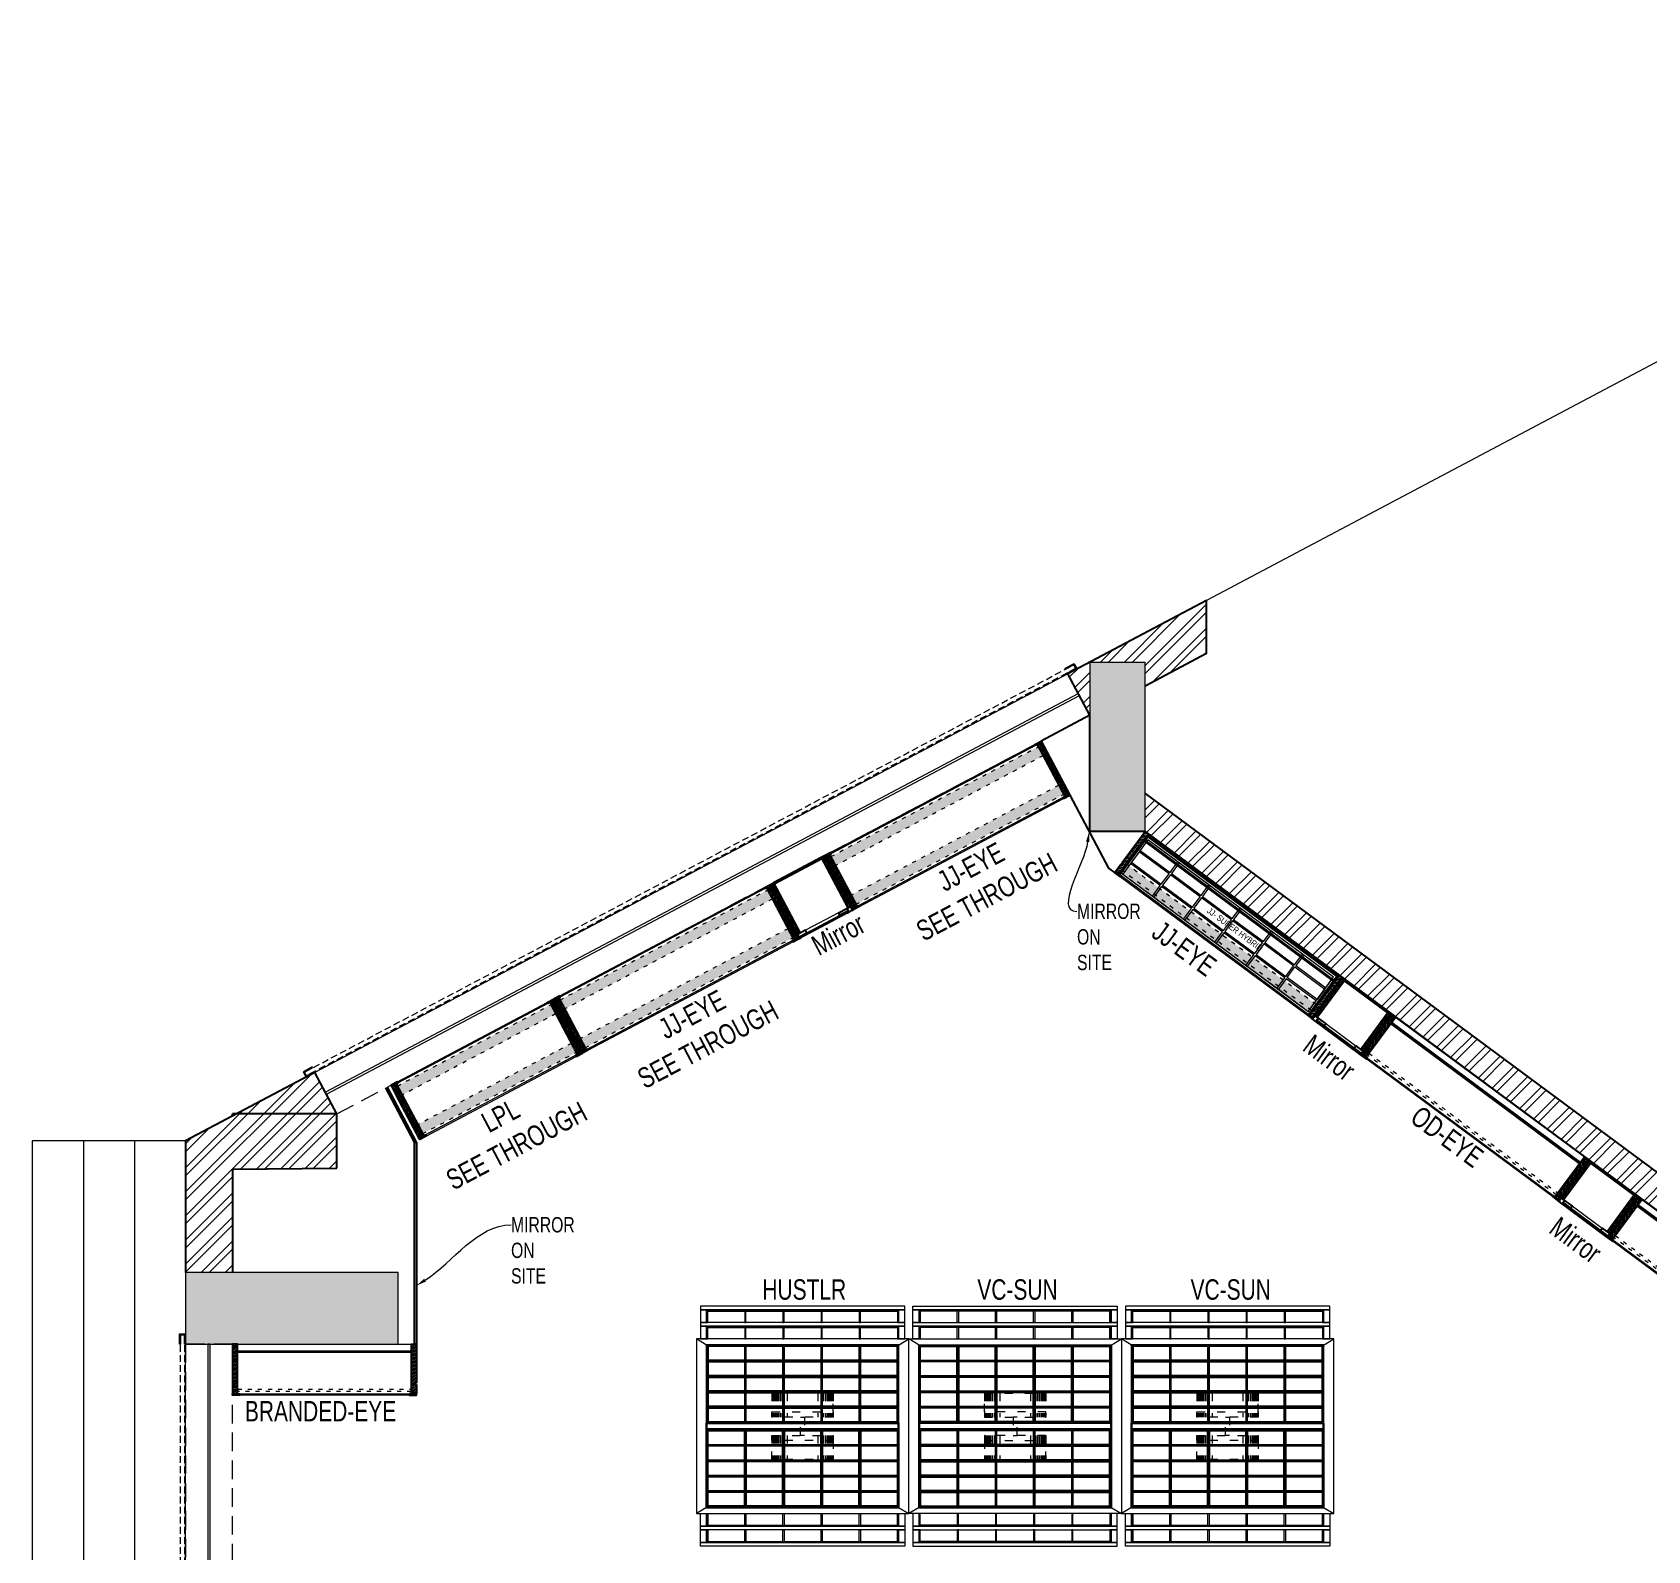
# Model space of a CAD drawing. Header units: feet. Extents: x 3377652 to 3393326, y -5469637 to -5455426.
# Drawn here: x 3377652 to 3385558, y -5462858 to -5455426 of the extents above; entities that cross this region are included whole.
import ezdxf
from ezdxf import colors
from ezdxf.entities.mleader import LeaderData, LeaderLine
from ezdxf.math import Vec2, Vec3

# ---------------------------------------------------------------- set-up
doc = ezdxf.new("R2010")
doc.units = ezdxf.units.FT
doc.header["$LTSCALE"] = 33
doc.header["$MEASUREMENT"] = 0
for name, pattern in [('a_p6_plan_L18$0$HIDDEN', [0.375, 0.25, -0.125]), ('ACAD_ISO03W100', [30, 12, -18]), ('HIDDENX2', [0.75, 0.5, -0.25])]:
    doc.linetypes.add(name, pattern=pattern)
for name, color, linetype, lineweight in [('A-Glazing', 4, 'Continuous', 20), ('A-shutter', 8, 'Continuous', 18), ('beam', 90, 'Continuous', 9), ('Column', 243, 'Continuous', 9), ('LENS-DIM', 252, 'Continuous', 5), ('LENS-PARTITION', 21, 'Continuous', 25), ('LENS-TEXT', 31, 'Continuous', 5), ('LENS_DIMENSION', 193, 'Continuous', 0), ('LENS_TEXT', 31, 'Continuous', 5), ('LK-FF&E FLOOR', 1, 'Continuous', 9), ('LK-FF&E WALL', 1, 'Continuous', 9), ('LN-ELEVATION-1', 81, 'Continuous', 25), ('LN-ELEVATION-2', 103, 'Continuous', 20), ('LN-ELEVATION-3', 125, 'Continuous', 18), ('LN-ELEVATION-4', 145, 'Continuous', 13), ('LN-ELEVATION-5', 167, 'Continuous', 5), ('LN-HATCH', 251, 'Continuous', 0), ('PLANO-TXT', 252, 'Continuous', 5), ('rolling shutter', 1, 'Continuous', 5), ('Steps', 4, 'Continuous', 9)]:
    doc.layers.add(name, color=color, linetype=linetype, lineweight=lineweight)
doc.layers.add('A-WALL', color=1, linetype='Continuous')
doc.styles.add('LK TXT', font='GILC____.TTF', dxfattribs={"height": 100})
doc.styles.get("Standard").update_dxf_attribs({"font": 'GILC____.TTF'})
pattern_1 = [(45, (-2882150.93, 5465166.9), (-58.8666395, 58.8666395), []), (45, (-2882111.684, 5465166.9), (-58.8666395, 58.8666395), [])]
pattern_2 = [(45, (-583869.1914, 43752.887), (3.31456304, 12.1533978), [15.625, -3.125, 0, -3.125])]
pattern_3 = [(45, (0, 0), (1.683798, 6.173926), [7.9375, -1.5875, 0, -1.5875])]
pattern_4 = [(45, (4208834.247, 1706614.74), (-4.4901280605, 4.4901280605), [])]
pattern_5 = [(45, (4209134.247, 1706614.74), (-4.4901280605, 4.4901280605), [])]
pattern_6 = [(45, (-583719.1914, 43520.887), (3.31456304, 12.1533978), [15.625, -3.125, 0, -3.125])]
pattern_7 = [(45, (-584019.1914, 43520.887), (3.31456304, 12.1533978), [15.625, -3.125, 0, -3.125])]

# ---------------------------------------------------------------- blocks, each defined once
blk = doc.blocks.new('JJ SH 1200')
at = {"layer": 'LN-HATCH', "ltscale": 0.5}
h = blk.add_hatch(dxfattribs=at)
h.set_pattern_fill('ANSI31', color=256, scale=2)
h.set_pattern_definition([(45, (4097187.331, 1708800.267), (-4.4901280605, 4.4901280605), [])])
h.paths.add_polyline_path([(792.1, 220), (792.1, 30), (786.1, 30), (786.1, 20), (792.1, 20), (792.1, -24), (767.1, -24), (767.1, 220)])
h.paths.add_polyline_path([(-382.9, 180), (767.1, 180), (767.1, 186), (-382.9, 186)])
h.paths.add_polyline_path([(757.1, -24), (757.1, -30), (792.1, -30), (792.1, -24)])
h.paths.add_polyline_path([(-407.9, 220), (-407.9, 30), (-401.9, 30), (-401.9, 20), (-407.9, 20), (-407.9, -24), (-382.9, -24), (-382.9, 220)])
h.paths.add_polyline_path([(-372.9, -24), (-372.9, -30), (-407.9, -30), (-407.9, -24)])
at = {"layer": 'LN-ELEVATION-1', "ltscale": 0.5}
for points in [[(-407.9, 220), (-407.9, 30), (-401.9, 30), (-401.9, 20), (-407.9, 20), (-407.9, -24), (-382.9, -24), (-382.9, 220)], [(-382.9, 180), (767.1, 180), (767.1, 186), (-382.9, 186)], [(792.1, 220), (792.1, 30), (786.1, 30), (786.1, 20), (792.1, 20), (792.1, -24), (767.1, -24), (767.1, 220)], [(-372.9, -24), (-372.9, -30), (-407.9, -30), (-407.9, -24)], [(757.1, -24), (757.1, -30), (792.1, -30), (792.1, -24)]]:
    blk.add_lwpolyline(points, close=True, dxfattribs=at)
at = {"layer": 'LN-ELEVATION-3', "ltscale": 0.5}
for p, q in [((767.1, 220), (-382.9, 220)), ((757.1, -24), (-372.9, -24)), ((-372.9, -30), (757.1, -30))]:
    blk.add_line(p, q, dxfattribs=at)
at = {"layer": 'LN-ELEVATION-4', "linetype": 'ACAD_ISO03W100', "ltscale": 0.05}
blk.add_lwpolyline([(767.1, 0), (-382.9, 0), (-382.9, -12), (767.1, -12)], close=True, dxfattribs=at)
blk = doc.blocks.new('*U47')
at = {"layer": 'A-shutter', "color": 5, "ltscale": 10}
for points in [[(41040491.6, -1561539.2), (41040491.6, -1561544.2), (41040446.6, -1561544.2), (41040446.6, -1561564.2), (41040491.6, -1561564.2), (41040491.6, -1561569.2), (41040441.6, -1561569.2), (41040441.6, -1561539.2)], [(41044146.6, -1561539.2), (41044146.6, -1561544.2), (41044191.6, -1561544.2), (41044191.6, -1561564.2), (41044146.6, -1561564.2), (41044146.6, -1561569.2), (41044196.6, -1561569.2), (41044196.6, -1561539.2)]]:
    blk.add_lwpolyline(points, close=True, dxfattribs=at)
at = {"layer": 'A-shutter', "color": 5, "linetype": 'HIDDENX2', "ltscale": 2}
blk.add_lwpolyline([(41040446.6, -1561544.2), (41040446.6, -1561564.2), (41044191.6, -1561564.2), (41044191.6, -1561544.2)], close=True, dxfattribs=at)
blk = doc.blocks.new('*U48')
at = {"layer": 'A-shutter', "color": 5, "ltscale": 10}
for points in [[(41040491.6, -1561539.2), (41040491.6, -1561544.2), (41040446.6, -1561544.2), (41040446.6, -1561564.2), (41040491.6, -1561564.2), (41040491.6, -1561569.2), (41040441.6, -1561569.2), (41040441.6, -1561539.2)], [(41044661.6, -1561539.2), (41044661.6, -1561544.2), (41044706.6, -1561544.2), (41044706.6, -1561564.2), (41044661.6, -1561564.2), (41044661.6, -1561569.2), (41044711.6, -1561569.2), (41044711.6, -1561539.2)]]:
    blk.add_lwpolyline(points, close=True, dxfattribs=at)
at = {"layer": 'A-shutter', "color": 5, "linetype": 'HIDDENX2', "ltscale": 2}
blk.add_lwpolyline([(41040446.6, -1561544.2), (41040446.6, -1561564.2), (41044706.6, -1561564.2), (41044706.6, -1561544.2)], close=True, dxfattribs=at)
blk = doc.blocks.new('A$Cf9dbe60f')
at = {"layer": 'Column'}
h = blk.add_hatch(color=8, dxfattribs=at)
h.dxf.hatch_style = 1
h.paths.add_polyline_path([(0, 0), (-19.4, 230), (-680, 230), (-680, 0)])
h.paths.add_polyline_path([(-727.5, 8611.3), (-751.5, 8896), (-1395, 8796.8), (-1351.6, 8515.2)])
h.paths.add_polyline_path([(-6059.2, 7790), (-6059.2, 8140), (-6839.2, 8140), (-6839.2, 7790)])
h.paths.add_polyline_path([(-6397.9, 12467.2), (-6397.9, 13299.3), (-6627.9, 13177.5), (-6627.9, 12917.2), (-6627.9, 12467.2)])
h.paths.add_polyline_path([(-10227.9, 10298.2), (-10227.9, 11128.4), (-10497.9, 11128.4), (-10497.9, 10298.2)])
h.paths.add_polyline_path([(-13883.2, 7790), (-13883.2, 8140), (-14924.2, 8140), (-14924.2, 7790)])
h.paths.add_polyline_path([(-14218.2, 3865), (-14218.2, 4135), (-14924.2, 4135), (-14924.2, 3865)])
h.paths.add_polyline_path([(-14244.2, 0), (-14244.2, 230), (-14924.2, 230), (-14924.2, 0)])
h.paths.add_polyline_path([(-10124.2, 0), (-10124.2, 767), (-10484.2, 767), (-10484.2, 0)])
h.paths.add_polyline_path([(-6074.2, 0), (-6074.2, 775), (-6439.2, 775), (-6439.2, 0)])
at = {"layer": 'LN-HATCH'}
h = blk.add_hatch(dxfattribs=at)
h.set_pattern_fill('ANSI32', color=256, scale=222)
h.set_pattern_definition(pattern_1)
h.paths.add_polyline_path([(-250.2, 230), (-19.4, 230), (-727.5, 8611.3), (-955.3, 8576.2)])
h.paths.add_polyline_path([(-1884.2, 980), (-1884.2, 2675), (-456.8, 2675), (-469.5, 2825), (-1884.2, 2825), (-1884.2, 3438), (-2034.2, 3438), (-2034.2, 980)])
h.paths.add_polyline_path([(-680, 0), (-680, 230), (-2034.2, 230), (-6074.2, 230), (-6074.2, 0)])
h.paths.add_polyline_path([(-979.4, 8860.9), (-751.5, 8896), (-1200.5, 14210.7), (-5197.9, 13509.7), (-5197.9, 13276.2), (-5158.2, 13283.2), (-1408.5, 13940.7)])
h.paths.add_polyline_path([(-14694.2, 8140), (-14694.2, 8646.4), (-14183.2, 8651.7), (-14183.2, 8916.9), (-14674.8, 8916.9), (-14924.2, 8784.8), (-14924.2, 8140)])
h.paths.add_polyline_path([(-10484.2, 0), (-10484.2, 230), (-14244.2, 230), (-14244.2, 0)])
h.paths.add_polyline_path([(-6439.2, 0), (-6439.2, 230), (-10124.2, 230), (-10124.2, 0)])
h.paths.add_polyline_path([(-9927.9, 11170), (-9927.9, 11430.2), (-10497.9, 11128.4), (-10227.9, 11128.4), (-10227.9, 11011.1)])
h.paths.add_polyline_path([(-10497.9, 10868.2), (-10497.9, 11128.4), (-10605.6, 11071.5)])
h.paths.add_polyline_path([(-14183.2, 8916.9), (-14290.9, 9120.2), (-14674.8, 8916.9)])
h = blk.add_hatch(dxfattribs=at)
h.set_pattern_fill('ANSI32', color=256, scale=222)
h.set_pattern_definition(pattern_1)
h.paths.add_polyline_path([(-6059.2, 8078.4), (-6059.2, 7790), (-1351.6, 8515.2), (-1395, 8796.8)])
h.paths.add_polyline_path([(-10227.9, 10484.8), (-10227.9, 10298.2), (-6839.2, 7790), (-6839.2, 7976.6)])
at = {"layer": 'A-WALL'}
for p, q in [((-9927.9, 11430.2), (-10605.6, 11071.5)), ((-9927.9, 11170), (-9927.9, 11430.2)), ((-9927.9, 11170), (-10227.9, 11011.1)), ((-10497.9, 10868.2), (-10605.6, 11071.5)), ((-10227.9, 10484.8), (-6839.2, 7976.6)), ((-10227.9, 10298.2), (-6839.2, 7790)), ((-14290.9, 9120.2), (-14924.2, 8784.8)), ((-14183.2, 8916.9), (-14290.9, 9120.2)), ((-14183.2, 8916.9), (-14694.2, 8916.9)), ((-14694.2, 8906.6), (-14694.2, 8916.9)), ((-14183.2, 8651.7), (-14183.2, 8916.9)), ((-14183.2, 8651.7), (-14183.2, 8916.9)), ((-14924.2, 8784.8), (-14924.2, 8140)), ((-14694.2, 8646.4), (-14183.2, 8651.7)), ((-14694.2, 8646.4), (-14694.2, 8140))]:
    blk.add_line(p, q, dxfattribs=at)
at = {"layer": 'beam', "linetype": 'a_p6_plan_L18$0$HIDDEN', "lineweight": 5, "ltscale": 11}
for points in [[(-10605.6, 11071.5), (-14290.9, 9120.2), (-14183.2, 8916.9), (-10497.9, 10868.2)], [(-14694.2, 7790), (-14924.2, 7790), (-14924.2, 4135), (-14694.2, 4135)]]:
    blk.add_lwpolyline(points, close=True, dxfattribs=at)
at = {"layer": 'Column'}
for p, q in [((-10497.9, 11128.4), (-10497.9, 10298.2)), ((-10497.9, 11128.4), (-10227.9, 11128.4)), ((-10227.9, 10298.2), (-10227.9, 11128.4)), ((-10497.9, 10298.2), (-10227.9, 10298.2))]:
    blk.add_line(p, q, dxfattribs=at)
blk.add_lwpolyline([(-14924.2, 7790), (-13883.2, 7790), (-13883.2, 8140), (-14924.2, 8140)], close=True, dxfattribs=at)
at = {"layer": 'Steps'}
for p, q in [((-6627.9, 13177.5), (-9927.9, 11430.2)), ((-10605.6, 11071.5), (-14290.9, 9120.2)), ((-15674.2, 8784.8), (-15674.2, 0)), ((-14924.2, 8784.8), (-15674.2, 8784.8)), ((-15424.2, 8784.8), (-15424.2, 0)), ((-15174.2, 8784.8), (-15174.2, 0)), ((-14924.2, 4135), (-14924.2, 7790))]:
    blk.add_line(p, q, dxfattribs=at)
at = {"layer": 'rolling shutter', "color": 2, "xscale": -1}
for name, p, rotation in [('*U48', (-35553803.5, -20574936.6), 207.8999233677004), ('*U47', (1546615, -41036356.6), 270)]:
    blk.add_blockref(name, p, dxfattribs=dict(at, rotation=rotation))
blk = doc.blocks.new('MIRROR SEE THROUGH')
at = {"layer": 'LN-HATCH', "ltscale": 0.5}
h = blk.add_hatch(dxfattribs=at)
h.set_pattern_fill('ANSI31', color=256, scale=2)
h.set_pattern_definition([(45, (4060070.797, 1708569.446), (-4.4901280605, 4.4901280605), [])])
h.paths.add_polyline_path([(-150, 0), (-132, 0), (-132, -279), (-150, -279)])
h.paths.add_polyline_path([(-132, -6), (132, -6), (132, 0), (-132, 0)])
h.paths.add_polyline_path([(150, 0), (132, 0), (132, -279), (150, -279)])
at = {"layer": 'Defpoints'}
blk.add_lwpolyline([(150, -300), (-150, -300), (-150, 0), (150, 0)], close=True, dxfattribs=at)
at = {"layer": 'LN-ELEVATION-1'}
for points in [[(-150, 0), (-132, 0), (-132, -279), (-150, -279)], [(-132, -6), (132, -6), (132, 0), (-132, 0)], [(150, 0), (132, 0), (132, -279), (150, -279)], [(-103, -293), (-103, -279), (-148, -279), (-148, -300), (-139, -300), (-139, -298.5), (-146.5, -298.5), (-146.5, -293)], [(80, -293), (80, -279), (125, -279), (125, -300), (116, -300), (116, -298.5), (123.5, -298.5), (123.5, -293)], [(142, -300), (142, -298.5), (146.5, -298.5), (146.5, -280.5), (125, -280.5), (125, -279), (148, -279), (148, -300)]]:
    blk.add_lwpolyline(points, close=True, dxfattribs=at)
at = {"layer": 'LN-ELEVATION-2', "color": 4, "lineweight": 0}
blk.add_lwpolyline([(-146.5, -293), (123.5, -293), (123.5, -298.5), (-146.5, -298.5)], close=True, dxfattribs=at)
at = {"layer": 'LN-ELEVATION-2'}
blk.add_lwpolyline([(-103, -293), (80, -293), (80, -279), (-103, -279)], close=True, dxfattribs=at)
at = {"layer": 'LN-ELEVATION-4', "ltscale": 0.5}
blk.add_line((116, -300), (-139, -300), dxfattribs=at)
blk = doc.blocks.new('JJ STSH 1200')
at = {"layer": 'LN-HATCH', "ltscale": 0.5}
h = blk.add_hatch(dxfattribs=at)
h.set_pattern_fill('ANSI36', color=256, scale=50)
h.set_pattern_definition(pattern_2)
h.paths.add_polyline_path([(-565, 294), (-565, 300), (-600, 300), (-600, 294)])
h = blk.add_hatch(dxfattribs=at)
h.set_pattern_fill('ANSI36', color=256, scale=50)
h.set_pattern_definition(pattern_2)
h.paths.add_polyline_path([(-575, 294), (-600, 294), (-600, 250), (-600, 240), (-600, 6), (-575, 6)])
h = blk.add_hatch(dxfattribs=at)
h.set_pattern_fill('ANSI36', color=256)
h.set_pattern_definition(pattern_3)
h.paths.add_polyline_path([(575, 282), (-575, 282), (-575, 232), (575, 232)])
h = blk.add_hatch(dxfattribs=at)
h.set_pattern_fill('ANSI36', color=256, scale=50)
h.set_pattern_definition(pattern_2)
h.paths.add_polyline_path([(565, 294), (565, 300), (600, 300), (600, 294)])
h = blk.add_hatch(dxfattribs=at)
h.set_pattern_fill('ANSI36', color=256, scale=50)
h.set_pattern_definition(pattern_2)
h.paths.add_polyline_path([(600, 240), (600, 250), (600, 294), (575, 294), (575, 6), (600, 6)])
h = blk.add_hatch(dxfattribs=at)
h.set_pattern_fill('ANSI36', color=256, scale=50)
h.set_pattern_definition(pattern_2)
h.paths.add_polyline_path([(-565, 6), (-565, 0), (-600, 0), (-600, 6)])
h = blk.add_hatch(dxfattribs=at)
h.set_pattern_fill('ANSI36', color=256)
h.set_pattern_definition(pattern_3)
h.paths.add_polyline_path([(575, 68), (-575, 68), (-575, 18), (575, 18)])
h = blk.add_hatch(dxfattribs=at)
h.set_pattern_fill('ANSI36', color=256, scale=50)
h.set_pattern_definition(pattern_2)
h.paths.add_polyline_path([(565, 6), (565, 0), (600, 0), (600, 6)])
at = {"layer": 'LN-ELEVATION-1', "ltscale": 0.5}
for points in [[(-565, 294), (-565, 300), (-600, 300), (-600, 294)], [(-600, 6), (-600, 240), (-600, 240), (-600, 250), (-600, 250), (-600, 294), (-575, 294), (-575, 6)], [(565, 294), (565, 300), (600, 300), (600, 294)], [(600, 6), (600, 240), (600, 240), (600, 250), (600, 250), (600, 294), (575, 294), (575, 6)], [(-565, 6), (-565, 0), (-600, 0), (-600, 6)], [(565, 6), (565, 0), (600, 0), (600, 6)]]:
    blk.add_lwpolyline(points, close=True, dxfattribs=at)
at = {"layer": 'LN-ELEVATION-3', "ltscale": 0.5}
for p, q in [((-565, 300), (565, 300)), ((565, 294), (-565, 294)), ((575, 6), (-575, 6)), ((565, 6), (-565, 6)), ((-565, 0), (565, 0))]:
    blk.add_line(p, q, dxfattribs=at)
at = {"layer": 'LN-ELEVATION-4', "linetype": 'ACAD_ISO03W100', "ltscale": 0.05}
for points in [[(575, 232), (-575, 232), (-575, 282), (575, 282)], [(575, 68), (-575, 68), (-575, 18), (575, 18)]]:
    blk.add_lwpolyline(points, close=True, dxfattribs=at)
blk = doc.blocks.new('JJ SHD 1200')
at = {"layer": 'LN-ELEVATION-5'}
h = blk.add_hatch(color=177, dxfattribs=at)
h.dxf.hatch_style = 1
h.paths.add_polyline_path([(1182, 68), (32, 68), (32, 18), (1182, 18)])
at = {"layer": 'LN-HATCH', "ltscale": 0.5}
h = blk.add_hatch(dxfattribs=at)
h.set_pattern_fill('ANSI31', color=256, scale=2)
h.set_pattern_definition([(45, (4097602.2716, 1708830.267), (-4.4901280605, 4.4901280605), [])])
h.paths.add_polyline_path([(1207, 250), (1207, 60), (1201, 60), (1201, 50), (1207, 50), (1207, 6), (1182, 6), (1182, 250)])
h.paths.add_polyline_path([(32, 210), (1182, 210), (1182, 216), (32, 216)])
h.paths.add_polyline_path([(1172, 6), (1172, 0), (1207, 0), (1207, 6)])
h.paths.add_polyline_path([(7, 250), (7, 60), (13, 60), (13, 50), (7, 50), (7, 6), (32, 6), (32, 250)])
h.paths.add_polyline_path([(42, 6), (42, 0), (7, 0), (7, 6)])
at = {"layer": 'LN-ELEVATION-1', "ltscale": 0.5}
for points in [[(7, 250), (7, 60), (13, 60), (13, 50), (7, 50), (7, 6), (25, 6), (25, 250)], [(7, 250), (7, 60), (13, 60), (13, 50), (7, 50), (7, 6), (32, 6), (32, 250)], [(25, 238), (1189, 238), (1189, 244), (25, 244)], [(1207, 250), (1207, 60), (1201, 60), (1201, 50), (1207, 50), (1207, 6), (1182, 6), (1182, 250)], [(1207, 250), (1207, 60), (1201, 60), (1201, 50), (1207, 50), (1207, 6), (1189, 6), (1189, 250)], [(32, 210), (1182, 210), (1182, 216), (32, 216)], [(42, 6), (42, 0), (7, 0), (7, 6)], [(42, 6), (42, 0), (7, 0), (7, 6)], [(1172, 6), (1172, 0), (1207, 0), (1207, 6)], [(1172, 6), (1172, 0), (1207, 0), (1207, 6)]]:
    blk.add_lwpolyline(points, close=True, dxfattribs=at)
at = {"layer": 'LN-ELEVATION-3', "ltscale": 0.5}
for p, q in [((1189, 250), (25, 250)), ((1182, 250), (32, 250)), ((1172, 6), (42, 6)), ((1172, 6), (42, 6)), ((42, 0), (1172, 0)), ((42, 0), (1172, 0))]:
    blk.add_line(p, q, dxfattribs=at)
for points in [[(1172, 226), (42, 226), (42, 18), (1172, 18)], [(223.7, 226), (42, 226), (42, 162), (223.7, 162)], [(413.3, 226), (231.7, 226), (231.7, 162), (413.3, 162)], [(603, 226), (421.3, 226), (421.3, 162), (603, 162)], [(792.7, 226), (611, 226), (611, 162), (792.7, 162)], [(982.3, 226), (800.7, 226), (800.7, 162), (982.3, 162)], [(1172, 226), (990.3, 226), (990.3, 162), (1172, 162)], [(223.7, 154), (42, 154), (42, 90), (223.7, 90)], [(223.7, 82), (42, 82), (42, 18), (223.7, 18)], [(413.3, 154), (231.7, 154), (231.7, 90), (413.3, 90)], [(413.3, 82), (231.7, 82), (231.7, 18), (413.3, 18)], [(603, 154), (421.3, 154), (421.3, 90), (603, 90)], [(603, 82), (421.3, 82), (421.3, 18), (603, 18)], [(792.7, 154), (611, 154), (611, 90), (792.7, 90)], [(792.7, 82), (611, 82), (611, 18), (792.7, 18)], [(982.3, 154), (800.7, 154), (800.7, 90), (982.3, 90)], [(982.3, 82), (800.7, 82), (800.7, 18), (982.3, 18)], [(1172, 90), (990.3, 90), (990.3, 154), (1172, 154)], [(1172, 82), (990.3, 82), (990.3, 18), (1172, 18)]]:
    blk.add_lwpolyline(points, close=True, dxfattribs=at)
at = {"layer": 'LN-ELEVATION-4', "linetype": 'ACAD_ISO03W100', "ltscale": 0.05}
for points in [[(1182, 68), (32, 68), (32, 18), (1182, 18)], [(1182, 30), (32, 30), (32, 18), (1182, 18)]]:
    blk.add_lwpolyline(points, close=True, dxfattribs=at)
at = {"layer": 'LK-FF&E WALL', "ltscale": 0.5, "insert": (482.5, 142.3), "char_height": 30, "attachment_point": 1}
blk.add_mtext_dynamic_manual_height_columns('\\pt120;JJ- SUPER HYBRID', width=526.835, gutter_width=500, heights=[0], dxfattribs=at)
blk = doc.blocks.new('ffgd')
at = {"layer": 'LN-ELEVATION-4', "linetype": 'ACAD_ISO03W100', "ltscale": 0.1}
blk.add_lwpolyline([(0, 47.3), (0, -41.5), (-20, -41.5), (-20, 47.3)], close=True, dxfattribs=at)
at = {"layer": 'LN-ELEVATION-5', "linetype": 'ACAD_ISO03W100', "ltscale": 0.1}
for p, q in [((-159.9, 165.7), (-159.9, 47.3)), ((-159.7, 165.7), (-159.7, 47.3)), ((-159.4, 165.7), (-159.4, 47.3)), ((-159, 165.7), (-159, 47.3)), ((-158.5, 165.7), (-158.5, 47.3)), ((-157.9, 165.7), (-157.9, 47.3)), ((-157.1, 165.7), (-157.1, 47.3)), ((-156.1, 165.7), (-156.1, 47.3)), ((-154.1, 165.7), (-154.1, 47.3)), ((-151.1, 165.7), (-151.1, 47.3)), ((-146.1, 165.7), (-146.1, 47.3)), ((-141.1, 165.7), (-141.1, 47.3)), ((-135.1, 165.7), (-135.1, 47.3)), ((-128.1, 165.7), (-128.1, 47.3)), ((-120.1, 165.7), (-120.1, 47.3)), ((-111.1, 165.7), (-111.1, 47.3)), ((-102.1, 165.7), (-102.1, 47.3)), ((-85, 165.7), (-85, 47.3)), ((65, 165.7), (65, 47.3)), ((82.1, 165.7), (82.1, 47.3)), ((91.1, 165.7), (91.1, 47.3)), ((100.1, 165.7), (100.1, 47.3)), ((108.1, 165.7), (108.1, 47.3)), ((115.1, 165.7), (115.1, 47.3)), ((121.1, 165.7), (121.1, 47.3)), ((126.1, 165.7), (126.1, 47.3)), ((131.1, 165.7), (131.1, 47.3)), ((134.1, 165.7), (134.1, 47.3)), ((136.1, 165.7), (136.1, 47.3)), ((137.1, 165.7), (137.1, 47.3)), ((137.9, 165.7), (137.9, 47.3)), ((138.5, 165.7), (138.5, 47.3)), ((139, 165.7), (139, 47.3)), ((139.4, 165.7), (139.4, 47.3)), ((139.7, 165.7), (139.7, 47.3)), ((139.9, 165.7), (139.9, 47.3)), ((-159.9, -41.5), (-159.9, -159.9)), ((-159.7, -41.5), (-159.7, -159.9)), ((-159.4, -41.5), (-159.4, -159.9)), ((-159, -41.5), (-159, -159.9)), ((-158.5, -41.5), (-158.5, -159.9)), ((-157.9, -41.5), (-157.9, -159.9)), ((-157.1, -41.5), (-157.1, -159.9)), ((-156.1, -41.5), (-156.1, -159.9)), ((-154.1, -41.5), (-154.1, -159.9)), ((-151.1, -41.5), (-151.1, -159.9)), ((-146.1, -41.5), (-146.1, -159.9)), ((-141.1, -41.5), (-141.1, -159.9)), ((-135.1, -41.5), (-135.1, -159.9)), ((-128.1, -41.5), (-128.1, -159.9)), ((-120.1, -41.5), (-120.1, -159.9)), ((-111.1, -41.5), (-111.1, -159.9)), ((-102.1, -41.5), (-102.1, -159.9)), ((-85, -41.5), (-85, -159.9)), ((65, -41.5), (65, -159.9)), ((82.1, -41.5), (82.1, -159.9)), ((91.1, -41.5), (91.1, -159.9)), ((100.1, -41.5), (100.1, -159.9)), ((108.1, -41.5), (108.1, -159.9)), ((115.1, -41.5), (115.1, -159.9)), ((121.1, -41.5), (121.1, -159.9)), ((126.1, -41.5), (126.1, -159.9)), ((131.1, -41.5), (131.1, -159.9)), ((134.1, -41.5), (134.1, -159.9)), ((136.1, -41.5), (136.1, -159.9)), ((137.1, -41.5), (137.1, -159.9)), ((137.9, -41.5), (137.9, -159.9)), ((138.5, -41.5), (138.5, -159.9)), ((139, -41.5), (139, -159.9)), ((139.4, -41.5), (139.4, -159.9)), ((139.7, -41.5), (139.7, -159.9)), ((139.9, -41.5), (139.9, -159.9))]:
    blk.add_line(p, q, dxfattribs=at)
for points in [[(140, 73), (140, 165.7), (-160, 165.7), (-160, 73)], [(140, -67.1), (140, -159.9), (-160, -159.9), (-160, -67.1)]]:
    blk.add_lwpolyline(points, dxfattribs=at)
for points in [[(140, 73), (140, 47.3), (-160, 47.3), (-160, 73)], [(140, -41.5), (140, -67.1), (-160, -67.1), (-160, -41.5)]]:
    blk.add_lwpolyline(points, close=True, dxfattribs=at)
blk = doc.blocks.new('EURO 1040 x 1175')
at = {"layer": 'LN-ELEVATION-1'}
for points in [[(-470, -327.4), (470, -327.4), (470, 467.6), (-470, 467.6)], [(-470, 85.1), (470, 85.1), (470, 467.6), (-470, 467.6)], [(-283.2, 85.1), (-277.2, 85.1), (-277.2, 467.6), (-283.2, 467.6)], [(-96.4, 85.1), (-90.4, 85.1), (-90.4, 467.6), (-96.4, 467.6)], [(90.4, 85.1), (96.4, 85.1), (96.4, 467.6), (90.4, 467.6)], [(277.2, 85.1), (283.2, 85.1), (283.2, 467.6), (277.2, 467.6)], [(-470, 386.6), (-283.2, 386.6), (-283.2, 392.6), (-470, 392.6)], [(-470, 311.2), (-283.2, 311.2), (-283.2, 317.2), (-470, 317.2)], [(-277.2, 386.6), (-96.4, 386.6), (-96.4, 392.6), (-277.2, 392.6)], [(-277.2, 311.2), (-96.4, 311.2), (-96.4, 317.2), (-277.2, 317.2)], [(-90.4, 386.6), (90.4, 386.6), (90.4, 392.6), (-90.4, 392.6)], [(-90.4, 311.2), (90.4, 311.2), (90.4, 317.2), (-90.4, 317.2)], [(96.4, 386.6), (277.2, 386.6), (277.2, 392.6), (96.4, 392.6)], [(96.4, 311.2), (277.2, 311.2), (277.2, 317.2), (96.4, 317.2)], [(283.2, 386.6), (470, 386.6), (470, 392.6), (283.2, 392.6)], [(283.2, 311.2), (470, 311.2), (470, 317.2), (283.2, 317.2)], [(-470, 235.8), (-283.2, 235.8), (-283.2, 241.8), (-470, 241.8)], [(-277.2, 235.8), (-96.4, 235.8), (-96.4, 241.8), (-277.2, 241.8)], [(-90.4, 235.8), (90.4, 235.8), (90.4, 241.8), (-90.4, 241.8)], [(96.4, 235.8), (277.2, 235.8), (277.2, 241.8), (96.4, 241.8)], [(283.2, 235.8), (470, 235.8), (470, 241.8), (283.2, 241.8)], [(-470, 160.4), (-283.2, 160.4), (-283.2, 166.4), (-470, 166.4)], [(-277.2, 160.4), (-96.4, 160.4), (-96.4, 166.4), (-277.2, 166.4)], [(-90.4, 160.4), (90.4, 160.4), (90.4, 166.4), (-90.4, 166.4)], [(96.4, 160.4), (277.2, 160.4), (277.2, 166.4), (96.4, 166.4)], [(283.2, 160.4), (470, 160.4), (470, 166.4), (283.2, 166.4)], [(-470, 85.1), (470, 85.1), (470, 55.1), (-470, 55.1)], [(-470, 55.1), (470, 55.1), (470, -327.4), (-470, -327.4)], [(-283.2, 55.1), (-277.2, 55.1), (-277.2, -327.4), (-283.2, -327.4)], [(-96.4, 55.1), (-90.4, 55.1), (-90.4, -327.4), (-96.4, -327.4)], [(90.4, 55.1), (96.4, 55.1), (96.4, -327.4), (90.4, -327.4)], [(277.2, 55.1), (283.2, 55.1), (283.2, -327.4), (277.2, -327.4)], [(-470, -20.3), (-283.2, -20.3), (-283.2, -26.3), (-470, -26.3)], [(-277.2, -20.3), (-96.4, -20.3), (-96.4, -26.3), (-277.2, -26.3)], [(-90.4, -20.3), (90.4, -20.3), (90.4, -26.3), (-90.4, -26.3)], [(96.4, -20.3), (277.2, -20.3), (277.2, -26.3), (96.4, -26.3)], [(283.2, -20.3), (470, -20.3), (470, -26.3), (283.2, -26.3)], [(-470, -95.7), (-283.2, -95.7), (-283.2, -101.7), (-470, -101.7)], [(-277.2, -95.7), (-96.4, -95.7), (-96.4, -101.7), (-277.2, -101.7)], [(-90.4, -95.7), (90.4, -95.7), (90.4, -101.7), (-90.4, -101.7)], [(96.4, -95.7), (277.2, -95.7), (277.2, -101.7), (96.4, -101.7)], [(283.2, -95.7), (470, -95.7), (470, -101.7), (283.2, -101.7)], [(-470, -171.1), (-283.2, -171.1), (-283.2, -177.1), (-470, -177.1)], [(-277.2, -171.1), (-96.4, -171.1), (-96.4, -177.1), (-277.2, -177.1)], [(-90.4, -171.1), (90.4, -171.1), (90.4, -177.1), (-90.4, -177.1)], [(96.4, -171.1), (277.2, -171.1), (277.2, -177.1), (96.4, -177.1)], [(283.2, -171.1), (470, -171.1), (470, -177.1), (283.2, -177.1)], [(-470, -246.4), (-283.2, -246.4), (-283.2, -252.4), (-470, -252.4)], [(-277.2, -246.4), (-96.4, -246.4), (-96.4, -252.4), (-277.2, -252.4)], [(-90.4, -246.4), (90.4, -246.4), (90.4, -252.4), (-90.4, -252.4)], [(96.4, -246.4), (277.2, -246.4), (277.2, -252.4), (96.4, -252.4)], [(283.2, -246.4), (470, -246.4), (470, -252.4), (283.2, -252.4)]]:
    blk.add_lwpolyline(points, close=True, dxfattribs=at)
for points in [[(-283.2, 461.6), (-464, 461.6), (-464, 317.2)], [(-96.4, 461.6), (-277.2, 461.6)], [(90.4, 461.6), (-90.4, 461.6)], [(277.2, 461.6), (96.4, 461.6)], [(464, 317.2), (464, 461.6), (283.2, 461.6)], [(-464, 311.2), (-464, 241.8)], [(464, 241.8), (464, 311.2)], [(-464, 235.8), (-464, 166.4)], [(-464, 160.4), (-464, 91.1), (-283.2, 91.1)], [(283.2, 91.1), (464, 91.1), (464, 160.4)], [(464, 166.4), (464, 235.8)], [(-277.2, 91.1), (-96.4, 91.1)], [(-90.4, 91.1), (90.4, 91.1)], [(96.4, 91.1), (277.2, 91.1)], [(-464, -20.3), (-464, 49.1), (-283.2, 49.1)], [(-277.2, 49.1), (-96.4, 49.1)], [(-90.4, 49.1), (90.4, 49.1)], [(96.4, 49.1), (277.2, 49.1)], [(283.2, 49.1), (464, 49.1), (464, -20.3)], [(-464, -95.7), (-464, -26.3)], [(464, -26.3), (464, -95.7)], [(-464, -171.1), (-464, -101.7)], [(464, -101.7), (464, -171.1)], [(-283.2, -321.4), (-464, -321.4), (-464, -177.1)], [(464, -177.1), (464, -321.4), (283.2, -321.4)], [(-96.4, -321.4), (-277.2, -321.4)], [(90.4, -321.4), (-90.4, -321.4)], [(277.2, -321.4), (96.4, -321.4)]]:
    blk.add_lwpolyline(points, dxfattribs=at)
at = {"layer": 'LN-ELEVATION-2'}
blk.add_lwpolyline([(-520, -357.4), (520, -357.4), (520, 497.6), (-520, 497.6)], close=True, dxfattribs=at)
for points in [[(-470, 467.6), (-520, 497.6)], [(470, 467.6), (520, 497.6)], [(-470, -327.4), (-520, -357.4)], [(470, -327.4), (520, -357.4)]]:
    blk.add_lwpolyline(points, dxfattribs=at)
at = {"layer": 'LN-ELEVATION-3'}
for points in [[(-500, 559.6), (500, 559.6), (500, 577.6), (-500, 577.6)], [(-500, 497.6), (-470, 497.6), (-470, 559.6), (-500, 559.6)], [(470, 497.6), (500, 497.6), (500, 559.6), (470, 559.6)], [(-500, -357.4), (-470, -357.4), (-470, -419.4), (-500, -419.4)], [(470, -357.4), (500, -357.4), (500, -419.4), (470, -419.4)], [(-500, -419.4), (500, -419.4), (500, -437.4), (-500, -437.4)]]:
    blk.add_lwpolyline(points, close=True, dxfattribs=at)
at = {"layer": 'LN-ELEVATION-4'}
for points in [[(-500, 639.6), (500, 639.6), (500, 657.6), (-500, 657.6)], [(-500, 577.6), (-470, 577.6), (-470, 639.6), (-500, 639.6)], [(470, 577.6), (500, 577.6), (500, 639.6), (470, 639.6)], [(-470, 497.6), (-464, 497.6), (-464, 559.6), (-470, 559.6)], [(-464, 553.6), (-283.2, 553.6), (-283.2, 559.6), (-464, 559.6)], [(-283.2, 497.6), (-277.2, 497.6), (-277.2, 559.6), (-283.2, 559.6)], [(-277.2, 553.6), (-96.4, 553.6), (-96.4, 559.6), (-277.2, 559.6)], [(-96.4, 497.6), (-90.4, 497.6), (-90.4, 559.6), (-96.4, 559.6)], [(-90.4, 553.6), (90.4, 553.6), (90.4, 559.6), (-90.4, 559.6)], [(90.4, 497.6), (96.4, 497.6), (96.4, 559.6), (90.4, 559.6)], [(96.4, 553.6), (277.2, 553.6), (277.2, 559.6), (96.4, 559.6)], [(277.2, 497.6), (283.2, 497.6), (283.2, 559.6), (277.2, 559.6)], [(283.2, 553.6), (464, 553.6), (464, 559.6), (283.2, 559.6)], [(464, 497.6), (470, 497.6), (470, 559.6), (464, 559.6)], [(-470, -357.4), (-464, -357.4), (-464, -419.4), (-470, -419.4)], [(-283.2, -357.4), (-277.2, -357.4), (-277.2, -419.4), (-283.2, -419.4)], [(-96.4, -357.4), (-90.4, -357.4), (-90.4, -419.4), (-96.4, -419.4)], [(90.4, -357.4), (96.4, -357.4), (96.4, -419.4), (90.4, -419.4)], [(277.2, -357.4), (283.2, -357.4), (283.2, -419.4), (277.2, -419.4)], [(464, -357.4), (470, -357.4), (470, -419.4), (464, -419.4)], [(-500, -437.4), (-470, -437.4), (-470, -499.4), (-500, -499.4)], [(-464, -413.4), (-283.2, -413.4), (-283.2, -419.4), (-464, -419.4)], [(-277.2, -413.4), (-96.4, -413.4), (-96.4, -419.4), (-277.2, -419.4)], [(-90.4, -413.4), (90.4, -413.4), (90.4, -419.4), (-90.4, -419.4)], [(96.4, -413.4), (277.2, -413.4), (277.2, -419.4), (96.4, -419.4)], [(283.2, -413.4), (464, -413.4), (464, -419.4), (283.2, -419.4)], [(470, -437.4), (500, -437.4), (500, -499.4), (470, -499.4)], [(-500, -499.4), (500, -499.4), (500, -517.4), (-500, -517.4)]]:
    blk.add_lwpolyline(points, close=True, dxfattribs=at)
at = {"layer": 'LN-ELEVATION-5'}
for points in [[(-470, 577.6), (-464, 577.6), (-464, 639.6), (-470, 639.6)], [(-464, 633.6), (-283.2, 633.6), (-283.2, 639.6), (-464, 639.6)], [(-283.2, 577.6), (-277.2, 577.6), (-277.2, 639.6), (-283.2, 639.6)], [(-277.2, 633.6), (-96.4, 633.6), (-96.4, 639.6), (-277.2, 639.6)], [(-96.4, 577.6), (-90.4, 577.6), (-90.4, 639.6), (-96.4, 639.6)], [(-90.4, 633.6), (90.4, 633.6), (90.4, 639.6), (-90.4, 639.6)], [(90.4, 577.6), (96.4, 577.6), (96.4, 639.6), (90.4, 639.6)], [(96.4, 633.6), (277.2, 633.6), (277.2, 639.6), (96.4, 639.6)], [(277.2, 577.6), (283.2, 577.6), (283.2, 639.6), (277.2, 639.6)], [(283.2, 633.6), (464, 633.6), (464, 639.6), (283.2, 639.6)], [(464, 577.6), (470, 577.6), (470, 639.6), (464, 639.6)], [(-470, -437.4), (-464, -437.4), (-464, -499.4), (-470, -499.4)], [(-283.2, -437.4), (-277.2, -437.4), (-277.2, -499.4), (-283.2, -499.4)], [(-96.4, -437.4), (-90.4, -437.4), (-90.4, -499.4), (-96.4, -499.4)], [(90.4, -437.4), (96.4, -437.4), (96.4, -499.4), (90.4, -499.4)], [(277.2, -437.4), (283.2, -437.4), (283.2, -499.4), (277.2, -499.4)], [(464, -437.4), (470, -437.4), (470, -499.4), (464, -499.4)], [(-464, -493.4), (-283.2, -493.4), (-283.2, -499.4), (-464, -499.4)], [(-277.2, -493.4), (-96.4, -493.4), (-96.4, -499.4), (-277.2, -499.4)], [(-90.4, -493.4), (90.4, -493.4), (90.4, -499.4), (-90.4, -499.4)], [(96.4, -493.4), (277.2, -493.4), (277.2, -499.4), (96.4, -499.4)], [(283.2, -493.4), (464, -493.4), (464, -499.4), (283.2, -499.4)]]:
    blk.add_lwpolyline(points, close=True, dxfattribs=at)
at = {"layer": 'LENS-DIM'}
blk.add_blockref('ffgd', (10, 67.1), dxfattribs=at)
blk = doc.blocks.new('MIRROR')
at = {"layer": 'LN-HATCH', "ltscale": 0.5}
h = blk.add_hatch(dxfattribs=at)
h.set_pattern_fill('ANSI31', color=256, scale=2)
h.set_pattern_definition([(45, (4060433.7416, 1708720.787), (-4.4901280605, 4.4901280605), [])])
h.paths.add_polyline_path([(212.9, 101.3), (230.9, 101.3), (230.9, -127.7), (212.9, -127.7)])
h.paths.add_polyline_path([(230.9, 95.3), (494.9, 95.3), (494.9, 101.3), (230.9, 101.3)])
h.paths.add_polyline_path([(512.9, 101.3), (494.9, 101.3), (494.9, -127.7), (512.9, -127.7)])
at = {"layer": 'Defpoints'}
blk.add_lwpolyline([(512.9, 101.3), (212.9, 101.3), (212.9, -148.7), (512.9, -148.7)], close=True, dxfattribs=at)
at = {"layer": 'LN-ELEVATION-1'}
for points in [[(212.9, 101.3), (230.9, 101.3), (230.9, -127.7), (212.9, -127.7)], [(230.9, 95.3), (494.9, 95.3), (494.9, 101.3), (230.9, 101.3)], [(512.9, 101.3), (494.9, 101.3), (494.9, -127.7), (512.9, -127.7)], [(259.9, -141.7), (259.9, -127.7), (214.9, -127.7), (214.9, -148.7), (223.9, -148.7), (223.9, -147.2), (216.4, -147.2), (216.4, -141.7)], [(442.9, -141.7), (442.9, -127.7), (487.9, -127.7), (487.9, -148.7), (478.9, -148.7), (478.9, -147.2), (486.4, -147.2), (486.4, -141.7)], [(504.9, -148.7), (504.9, -147.2), (509.4, -147.2), (509.4, -129.2), (487.9, -129.2), (487.9, -127.7), (510.9, -127.7), (510.9, -148.7)]]:
    blk.add_lwpolyline(points, close=True, dxfattribs=at)
at = {"layer": 'LN-ELEVATION-2', "color": 4, "lineweight": 0}
blk.add_lwpolyline([(216.4, -141.7), (486.4, -141.7), (486.4, -147.2), (216.4, -147.2)], close=True, dxfattribs=at)
at = {"layer": 'LN-ELEVATION-2'}
blk.add_lwpolyline([(259.9, -141.7), (442.9, -141.7), (442.9, -127.7), (259.9, -127.7)], close=True, dxfattribs=at)
at = {"layer": 'LN-ELEVATION-4', "ltscale": 0.5}
blk.add_line((478.9, -148.7), (223.9, -148.7), dxfattribs=at)
blk = doc.blocks.new('JJ SH 900')
at = {"layer": 'LN-HATCH', "ltscale": 0.5}
h = blk.add_hatch(dxfattribs=at)
h.set_pattern_fill('ANSI31', color=256, scale=50)
h.paths.add_polyline_path([(-911.8, 0), (-911.8, -190), (-905.8, -190), (-905.8, -200), (-911.8, -200), (-911.8, -244), (-886.8, -244), (-886.8, 0)])
h = blk.add_hatch(dxfattribs=at)
h.set_pattern_fill('ANSI31', color=256, scale=2)
h.set_pattern_definition(pattern_4)
h.paths.add_polyline_path([(-11.8, 0), (-11.8, -190), (-17.8, -190), (-17.8, -200), (-11.8, -200), (-11.8, -244), (-36.8, -244), (-36.8, 0)])
h = blk.add_hatch(dxfattribs=at)
h.set_pattern_fill('ANSI31', color=256, scale=2)
h.set_pattern_definition(pattern_5)
h.paths.add_polyline_path([(-36.8, -40), (-886.8, -40), (-886.8, -34), (-36.8, -34)])
h = blk.add_hatch(dxfattribs=at)
h.set_pattern_fill('ANSI31', color=256, scale=2)
h.set_pattern_definition(pattern_5)
h.paths.add_polyline_path([(-876.8, -244), (-876.8, -250), (-911.8, -250), (-911.8, -244)])
h = blk.add_hatch(dxfattribs=at)
h.set_pattern_fill('ANSI31', color=256, scale=2)
h.set_pattern_definition(pattern_4)
h.paths.add_polyline_path([(-46.8, -244), (-46.8, -250), (-11.8, -250), (-11.8, -244)])
at = {"layer": 'LN-ELEVATION-1', "ltscale": 0.5}
for points in [[(-911.8, 0), (-911.8, -190), (-905.8, -190), (-905.8, -200), (-911.8, -200), (-911.8, -244), (-886.8, -244), (-886.8, 0)], [(-11.8, 0), (-11.8, -190), (-17.8, -190), (-17.8, -200), (-11.8, -200), (-11.8, -244), (-36.8, -244), (-36.8, 0)], [(-36.8, -40), (-886.8, -40), (-886.8, -34), (-36.8, -34)], [(-876.8, -244), (-876.8, -250), (-911.8, -250), (-911.8, -244)], [(-46.8, -244), (-46.8, -250), (-11.8, -250), (-11.8, -244)]]:
    blk.add_lwpolyline(points, close=True, dxfattribs=at)
at = {"layer": 'LN-ELEVATION-3', "ltscale": 0.5}
for p, q in [((-886.8, 0), (-36.8, 0)), ((-876.8, -244), (-46.8, -244)), ((-46.8, -250), (-876.8, -250))]:
    blk.add_line(p, q, dxfattribs=at)
at = {"layer": 'LN-ELEVATION-4', "linetype": 'ACAD_ISO03W100', "ltscale": 0.05}
blk.add_lwpolyline([(-886.8, -220), (-36.8, -220), (-36.8, -232), (-886.8, -232)], close=True, dxfattribs=at)
blk = doc.blocks.new('JJ STSH 900')
h = blk.add_hatch(color=177)
h.dxf.hatch_style = 1
h.paths.add_polyline_path([(425, 50), (-425, 50), (-425, 0), (425, 0)])
h = blk.add_hatch(color=177)
h.dxf.hatch_style = 1
h.paths.add_polyline_path([(425, -164), (-425, -164), (-425, -214), (425, -214)])
at = {"layer": 'LN-HATCH', "ltscale": 0.5}
h = blk.add_hatch(dxfattribs=at)
h.set_pattern_fill('ANSI36', color=256, scale=50)
h.set_pattern_definition(pattern_6)
h.paths.add_polyline_path([(-415, 62), (-415, 68), (-450, 68), (-450, 62)])
h = blk.add_hatch(dxfattribs=at)
h.set_pattern_fill('ANSI36', color=256, scale=50)
h.set_pattern_definition(pattern_6)
h.paths.add_polyline_path([(-425, 62), (-450, 62), (-450, 18), (-450, 8), (-450, -226), (-425, -226)])
h = blk.add_hatch(dxfattribs=at)
h.set_pattern_fill('ANSI36', color=256, scale=50)
h.set_pattern_definition(pattern_7)
h.paths.add_polyline_path([(415, 62), (415, 68), (450, 68), (450, 62)])
h = blk.add_hatch(dxfattribs=at)
h.set_pattern_fill('ANSI36', color=256, scale=50)
h.set_pattern_definition(pattern_7)
h.paths.add_polyline_path([(450, 8), (450, 18), (450, 62), (425, 62), (425, -226), (450, -226)])
h = blk.add_hatch(dxfattribs=at)
h.set_pattern_fill('ANSI36', color=256, scale=50)
h.set_pattern_definition(pattern_6)
h.paths.add_polyline_path([(-415, -226), (-415, -232), (-450, -232), (-450, -226)])
h = blk.add_hatch(dxfattribs=at)
h.set_pattern_fill('ANSI36', color=256, scale=50)
h.set_pattern_definition(pattern_7)
h.paths.add_polyline_path([(415, -226), (415, -232), (450, -232), (450, -226)])
at = {"layer": 'LN-ELEVATION-1', "ltscale": 0.5}
for points in [[(-415, 62), (-415, 68), (-450, 68), (-450, 62)], [(-450, -226), (-450, 8), (-450, 8), (-450, 18), (-450, 18), (-450, 62), (-425, 62), (-425, -226)], [(415, 62), (415, 68), (450, 68), (450, 62)], [(450, -226), (450, 8), (450, 8), (450, 18), (450, 18), (450, 62), (425, 62), (425, -226)], [(-415, -226), (-415, -232), (-450, -232), (-450, -226)], [(415, -226), (415, -232), (450, -232), (450, -226)]]:
    blk.add_lwpolyline(points, close=True, dxfattribs=at)
at = {"layer": 'LN-ELEVATION-3', "ltscale": 0.5}
for p, q in [((-415, 68), (415, 68)), ((415, 62), (-415, 62)), ((425, -226), (-425, -226)), ((415, -226), (-415, -226)), ((-415, -232), (415, -232))]:
    blk.add_line(p, q, dxfattribs=at)
at = {"layer": 'LN-ELEVATION-4', "linetype": 'ACAD_ISO03W100', "ltscale": 0.05}
for points in [[(425, 0), (-425, 0), (-425, 50), (425, 50)], [(425, -164), (-425, -164), (-425, -214), (425, -214)]]:
    blk.add_lwpolyline(points, close=True, dxfattribs=at)

msp = doc.modelspace()

# ---------------------------------------------------------------- linework, layer by layer
at = {"layer": 'A-Glazing'}
for points in [[(3379091.9, -5460623.7), (3382777.2, -5458672.5), (3382771.5, -5458661.9), (3379086.2, -5460613.1)], [(3378522.9, -5465502), (3378522.9, -5461847), (3378510.9, -5461847), (3378510.9, -5465502)]]:
    msp.add_lwpolyline(points, close=True, dxfattribs=at)
at = {"layer": 'LENS-PARTITION'}
for points in [[(3382729.9, -5459160.3), (3382918.9, -5459517.1), (3382949.4, -5459539.7), (3383098.2, -5459338.8), (3382828.2, -5459338.8), (3382828.2, -5458768.8), (3382589.5, -5458895.1)], [(3379531.9, -5461847), (3379522.8, -5461847), (3379522.8, -5460858.3), (3379531.9, -5460858.3)]]:
    msp.add_lwpolyline(points, close=True, dxfattribs=at)
for points in [[(3379522.8, -5460858.3), (3379382.5, -5460593.2)], [(3379532, -5460858.2), (3379389.7, -5460589.4)]]:
    msp.add_lwpolyline(points, dxfattribs=at)

# ---------------------------------------------------------------- block references
at = {"layer": 'LENS_DIMENSION'}
msp.add_blockref('A$Cf9dbe60f', (3393326.1, -5469637), dxfattribs=at)
at = {"layer": 'LK-FF&E FLOOR'}
for p in [(3381421.8, -5462319.2), (3383501.8, -5462319.2)]:
    msp.add_blockref('EURO 1040 x 1175', p, dxfattribs=at)
at = {"layer": 'LK-FF&E FLOOR', "xscale": -1}
msp.add_blockref('EURO 1040 x 1175', (3382461.8, -5462319.2), dxfattribs=at)
at = {"layer": 'LK-FF&E WALL'}
for name, p, rotation in [('JJ STSH 1200', (3382199.7, -5459441), 27.89992336775739), ('JJ SHD 1200', (3382943.8, -5459535.6), 323.4924959532945), ('MIRROR SEE THROUGH', (3381396.5, -5459526.8), 27.89992336775739), ('JJ STSH 1200', (3380874, -5460142.9), 27.89992336775739), ('JJ STSH 900', (3379837.5, -5460429.2), 27.89992336774187)]:
    msp.add_blockref(name, p, dxfattribs=dict(at, rotation=rotation))
at = {"layer": 'LK-FF&E WALL', "xscale": -1}
for name, p, rotation in [('MIRROR', (3384414.7, -5460439.3), 323.4924959538927), ('JJ SH 1200', (3384809.6, -5460879.2), 323.4924959534881), ('MIRROR', (3385620.4, -5461331.7), 323.4924959538927), ('JJ SH 1200', (3386015.3, -5461771.6), 323.4924959534881)]:
    msp.add_blockref(name, p, dxfattribs=dict(at, rotation=rotation))
at = {"layer": 'LK-FF&E WALL'}
msp.add_blockref('JJ SH 900', (3379543.7, -5461847), dxfattribs=at)

# ---------------------------------------------------------------- texts
at = {"layer": 'LENS_TEXT', "linetype": 'Continuous', "ltscale": 3, "char_height": 100, "width": 324.474, "attachment_point": 5, "style": 'LK TXT'}
for insert, rotation in [((3381596.5, -5459842.9), 27.89992), ((3383999.5, -5460445.4), 323.4925), ((3385205.1, -5461337.8), 323.4925)]:
    msp.add_mtext('{\\C7;Mirror}', dxfattribs=dict(at, insert=insert, rotation=rotation))
at = {"layer": 'PLANO-TXT', "linetype": 'Continuous', "ltscale": 3, "char_height": 100, "attachment_point": 5, "style": 'LK TXT'}
for s, insert, width, rotation in [('JJ-EYE\\PSEE THROUGH', (3382284, -5459584.6), 800.019, 27.89992), ('JJ-EYE', (3383289.6, -5459911.4), 244.677, 323.4925), ('JJ-EYE\\PSEE THROUGH', (3380919.6, -5460307), 800.019, 27.89992), ('LPL\\PSEE THROUGH', (3379982.8, -5460803), 800.019, 27.89992), ('OD-EYE', (3384575.8, -5460832.2), 244.677, 323.4925)]:
    msp.add_mtext(s, dxfattribs=dict(at, insert=insert, width=width, rotation=rotation))
at = {"layer": 'PLANO-TXT', "linetype": 'Continuous', "ltscale": 3, "char_height": 100, "width": 221.058, "attachment_point": 5, "style": 'LK TXT'}
for s, insert in [('HUSTLR', (3381430, -5461580.5)), ('VC-SUN', (3382473.5, -5461580.5)), ('VC-SUN', (3383517, -5461580.5)), ('BRANDED-EYE ', (3379062.5, -5462175.3))]:
    msp.add_mtext(s, dxfattribs=dict(at, insert=insert))

# ---------------------------------------------------------------- leaders
at = {"layer": 'LENS-TEXT', "color": 0, "linetype": 'Continuous', "ltscale": 3}
ml = msp.add_multileader_mtext('Standard', dxfattribs=at)
ml.set_content('\\pxql,t3;{\\C0;MIRROR ON SITE}', color=1)
ml.set_leader_properties(color=256, linetype='ByLayer', lineweight=-1)
ml.build(insert=Vec2(0, 0))
ml.multileader.update_dxf_attribs({"leader_type": 2, "dogleg_length": 0.36, "arrow_head_size": 50})
ctx = ml.context
ctx.base_point, ctx.char_height, ctx.arrow_head_size, ctx.landing_gap_size, ctx.plane_origin, ctx.plane_x_axis, ctx.plane_y_axis = Vec3(3382764.7, -5459729.2), 75, 50, 0.09, Vec3(3377764.6, -5461581.1), Vec3(0.999999, 0.001097), Vec3(-0.001097, 0.999999)
notes = []
notes.append((ctx, [(0, (1, 1, 0), (3382764.3, -5459729.2), (0.999999, 0.001097), 0.36, [(1, [(3382824.4, -5459338.7)], 0, [])])]))
ctx.mtext.insert, ctx.mtext.text_direction, ctx.mtext.rotation, ctx.mtext.width, ctx.mtext.flow_direction = Vec3(3382764.7, -5459691.2), Vec3(0.999999, 0.001097), 0.001097, 289.544, 5
ml = msp.add_multileader_mtext('Standard', dxfattribs=at)
ml.set_content('\\pxql,t3;{\\C0;MIRROR ON SITE}', color=1)
ml.set_leader_properties(color=256, linetype='ByLayer', lineweight=-1)
ml.build(insert=Vec2(0, 0))
ml.multileader.update_dxf_attribs({"leader_type": 2, "dogleg_length": 0.36, "arrow_head_size": 50})
ctx = ml.context
ctx.base_point, ctx.char_height, ctx.arrow_head_size, ctx.landing_gap_size, ctx.plane_origin, ctx.plane_x_axis, ctx.plane_y_axis = Vec3(3379994.6, -5461263.5), 75, 50, 0.09, Vec3(3374740, -5463453.7), Vec3(0.999999, 0.001097), Vec3(-0.001097, 0.999999)
notes.append((ctx, [(0, (1, 1, 0), (3379994.3, -5461263.5), (0.999999, 0.001097), 0.36, [(1, [(3379531.9, -5461560.9)], 0, [])])]))
ctx.mtext.insert, ctx.mtext.text_direction, ctx.mtext.rotation, ctx.mtext.width, ctx.mtext.flow_direction = Vec3(3379994.7, -5461225.5), Vec3(0.999999, 0.001097), 0.001097, 289.544, 5
for ctx, leaders in notes:
    for number, flags, end, landing, length, lines in leaders:
        leader = LeaderData()
        leader.index, (leader.has_last_leader_line, leader.has_dogleg_vector, leader.attachment_direction) = number, flags
        leader.last_leader_point, leader.dogleg_vector, leader.dogleg_length = Vec3(end), Vec3(landing), length
        for number, points, colour, breaks in lines:
            line = LeaderLine()
            line.index, line.vertices, line.color, line.breaks = number, Vec3.list(points), colors.encode_raw_color(colour), breaks
            leader.lines.append(line)
        ctx.leaders.append(leader)

doc.saveas('drawing.dxf')
